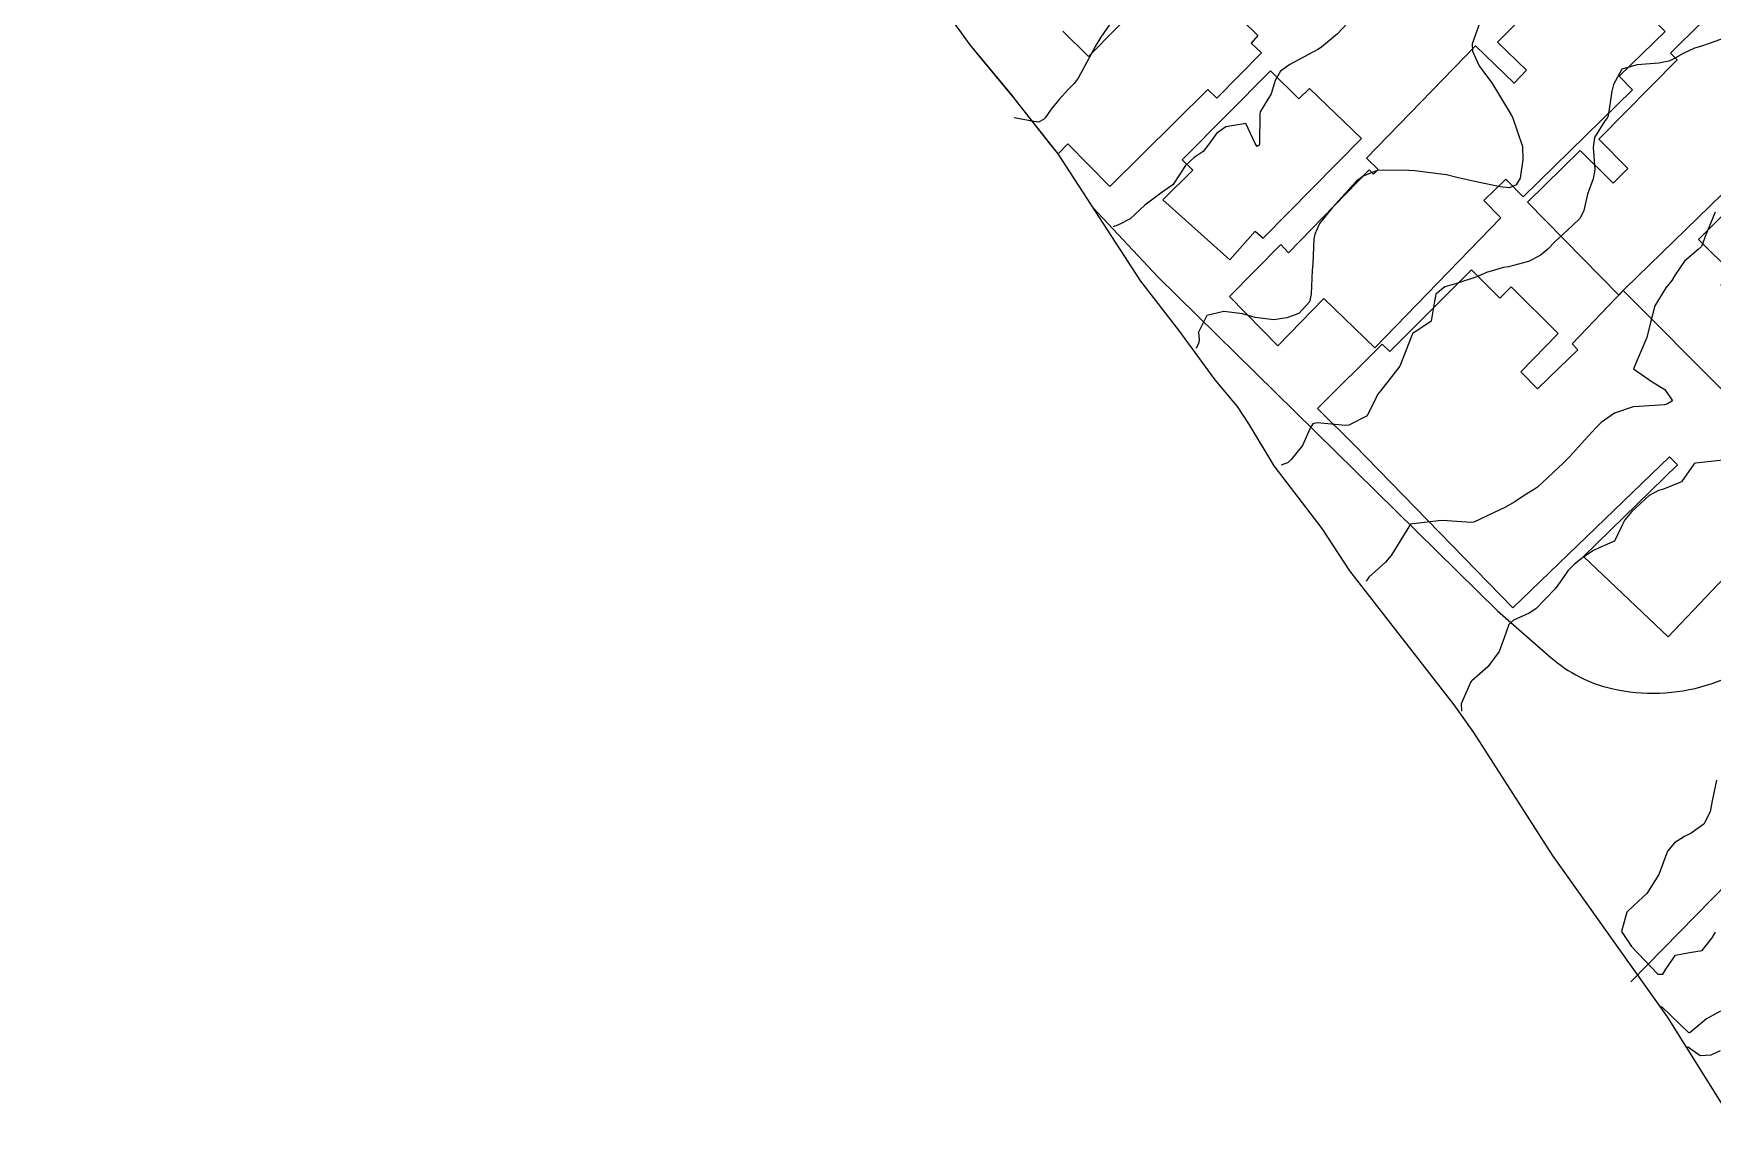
# Model space of a CAD drawing. Header units: metres. Extents: x 298520 to 308411, y 7433745 to 7450750.
# Drawn here: x 303164.2 to 303270.6, y 7440425.3 to 7440495.1 of the extents above; entities that cross this region are included whole.
import ezdxf

# ---------------------------------------------------------------- set-up
doc = ezdxf.new("R2010")
doc.units = ezdxf.units.M
doc.header["$LTSCALE"] = 10
for name, color, linetype in [('Area', 45, 'Continuous'), ('Curvas de Nivel 1m', 11, 'Continuous'), ('Curvas de Nivel 5m', 15, 'Continuous'), ('Edificações', 30, 'Continuous'), ('Vias Primárias', 230, 'Continuous')]:
    doc.layers.add(name, color=color, linetype=linetype)

msp = doc.modelspace()

# ---------------------------------------------------------------- linework, layer by layer
at = {"layer": 'Area'}
msp.add_polyline3d([(303272.47, 7440425.34, 747.93), (303267.75, 7440432.85, 750.01), (303260.47, 7440443.1, 749.23), (303255.49, 7440450.86, 749.77), (303254.24, 7440452.63, 750.01), (303247.64, 7440461.12, 751.08), (303245.88, 7440463.79, 751.37), (303242.83, 7440467.76, 751.95), (303241.27, 7440470.37, 752.44), (303240.51, 7440471.53, 752.6), (303239.1, 7440473.21, 752.73), (303236.79, 7440476.35, 755.35), (303234.38, 7440479.46, 753.75), (303229.14, 7440487.54, 757.55), (303228.6, 7440488.21, 757.55), (303226.53, 7440490.85, 758.56), (303226.21, 7440491.26, 758.64), (303223.57, 7440494.44, 758.76), (303220.54, 7440498.66, 760.36), (303181.85, 7440529.24, 766.97), (303175.18, 7440532.74, 761.41), (303170.64, 7440535.16, 761.8), (303154.48, 7440543.16, 762.45)], dxfattribs=at)
at = {"layer": 'Curvas de Nivel 1m', "flags": 128}
for points, elevation in [([(303247.77, 7440496.12), (303246.84, 7440495.14), (303245.84, 7440494.29), (303245.6, 7440494.14), (303243.83, 7440493.2), (303243.24, 7440492.77), (303242.9, 7440492.18), (303242.65, 7440491.34), (303241.96, 7440490.19), (303241.92, 7440490.06), (303241.91, 7440488.19), (303241.88, 7440488.08), (303241.77, 7440488), (303241.63, 7440488.19), (303241.05, 7440489.46), (303239.78, 7440489.25), (303239.19, 7440488.81), (303238.75, 7440488.23), (303238.33, 7440487.67), (303237.76, 7440487.29), (303237.21, 7440486.79), (303236.85, 7440486.25), (303236.42, 7440485.57), (303235.73, 7440485.11), (303234.64, 7440484.28), (303233.71, 7440483.41), (303232.97, 7440483.04), (303232.64, 7440482.9)], 754), ([(303255.86, 7440495.84), (303255.38, 7440494.5), (303255.41, 7440494.03), (303255.83, 7440493.11), (303256.29, 7440492.48), (303256.62, 7440492.02), (303257.79, 7440490.11), (303257.86, 7440490), (303257.94, 7440489.85), (303258.58, 7440487.99), (303258.6, 7440487.15), (303258.42, 7440485.99), (303258.18, 7440485.56), (303257.74, 7440485.38), (303257.16, 7440485.43), (303255.74, 7440485.73), (303254.41, 7440486.04), (303253.75, 7440486.2), (303253.57, 7440486.23), (303251.75, 7440486.46), (303251.36, 7440486.47), (303249.75, 7440486.5), (303249.37, 7440486.48), (303248.48, 7440486.11), (303248.06, 7440485.79), (303247.74, 7440485.46), (303246.53, 7440484.14), (303245.71, 7440483.12), (303245.41, 7440482.45), (303245.36, 7440482.15), (303245.29, 7440480.55), (303245.25, 7440480.15), (303245.19, 7440478.63), (303245.07, 7440478.16), (303244.4, 7440477.41), (303243.64, 7440477.13), (303242.81, 7440477.01), (303241.64, 7440477.15), (303240.84, 7440477.4), (303239.65, 7440477.55), (303238.58, 7440477.29), (303238.05, 7440476.24), (303238.09, 7440475.77), (303238.06, 7440475.58), (303237.89, 7440475.2)], 753), ([(303271.86, 7440495.04), (303270.58, 7440494.58), (303269.85, 7440494.34), (303269.48, 7440494.23), (303268.7, 7440493.87), (303268.17, 7440493.55), (303267.84, 7440493.41), (303267.22, 7440493.27), (303265.84, 7440493.17), (303264.87, 7440492.89), (303264.33, 7440491.92), (303264.24, 7440491.5), (303263.99, 7440489.93), (303263.93, 7440489.79), (303263.79, 7440489.62), (303263.14, 7440488.57), (303263.05, 7440487.94), (303263.15, 7440486.54), (303263.06, 7440485.94), (303262.7, 7440484.97), (303262.45, 7440483.94), (303262.22, 7440483.45), (303261.71, 7440482.96), (303260.64, 7440481.97), (303260.18, 7440481.48), (303259.69, 7440481.09), (303258.96, 7440480.71), (303257.68, 7440480.37), (303257.36, 7440480.32), (303256.3, 7440480.02), (303255.67, 7440479.74), (303254.4, 7440479.31), (303253.66, 7440479.11), (303253.09, 7440478.63), (303252.97, 7440478.06), (303252.78, 7440476.92), (303251.62, 7440476.15), (303251.59, 7440476.1), (303251.58, 7440476.07), (303251.57, 7440476.02), (303250.8, 7440474.08), (303249.59, 7440472.53), (303249.39, 7440472.29), (303249.31, 7440472.1), (303248.73, 7440470.94), (303247.56, 7440470.33), (303247.36, 7440470.32), (303245.56, 7440470.49), (303245.28, 7440470.43), (303245.11, 7440470.15), (303244.64, 7440469.06), (303243.91, 7440468.17), (303243.72, 7440467.98), (303243.68, 7440467.95), (303243.29, 7440467.81)], 752), ([(303270.78, 7440483.84), (303270.14, 7440482.29), (303270, 7440481.86), (303269.91, 7440481.65), (303269.7, 7440481.47), (303268.83, 7440480.72), (303268.24, 7440479.87), (303268.04, 7440479.51), (303267.66, 7440479.03), (303266.96, 7440477.89), (303266.69, 7440476.84), (303266.46, 7440475.9), (303265.6, 7440473.91), (303266.78, 7440473.08), (303267.59, 7440472.59), (303268.08, 7440471.87), (303267.77, 7440471.69), (303267.58, 7440471.63), (303265.96, 7440471.52), (303265.58, 7440471.49), (303264.4, 7440471.09), (303263.56, 7440470.5), (303263.27, 7440470.22), (303263.01, 7440469.94), (303262.31, 7440469.18), (303261.54, 7440468.34), (303261.17, 7440467.96), (303259.52, 7440466.42), (303259.26, 7440466.24), (303258.84, 7440465.99), (303258.04, 7440465.46), (303257.5, 7440465.14), (303256.73, 7440464.78), (303255.49, 7440464.2), (303255.34, 7440464.18), (303253.49, 7440464.29), (303253.26, 7440464.28), (303251.48, 7440464.07), (303250.24, 7440462.09), (303249.9, 7440461.65), (303249.45, 7440461.26), (303248.84, 7440460.71), (303248.67, 7440460.46)], 751), ([(303270.86, 7440447.84), (303270.6, 7440446.53), (303270.47, 7440445.85), (303270.06, 7440445.05), (303269.25, 7440444.49), (303268.83, 7440444.28), (303268.21, 7440443.87), (303267.77, 7440443.34), (303267.22, 7440441.88), (303266.44, 7440440.66), (303265.63, 7440439.9), (303265.19, 7440439.49), (303264.84, 7440438.25), (303265.47, 7440437.3), (303267.15, 7440435.55), (303267.47, 7440435.56), (303267.65, 7440435.88), (303268.27, 7440436.76), (303269.16, 7440436.93), (303269.95, 7440437.06), (303270.6, 7440437.85), (303270.81, 7440438.21)], 749), ([(303271.12, 7440433.22), (303270.24, 7440432.72), (303269.2, 7440431.86), (303269.13, 7440431.83), (303269.11, 7440431.84), (303267.37, 7440433.5)], 749), ([(303271.09, 7440430.7), (303270.51, 7440430.42), (303269.82, 7440430.39), (303269.03, 7440430.95)], 748)]:
    msp.add_lwpolyline(points, dxfattribs=dict(at, elevation=elevation))
at = {"layer": 'Curvas de Nivel 5m', "flags": 128}
for points, elevation in [([(303232.42, 7440495.74), (303231.85, 7440494.92), (303231.49, 7440494.32), (303231.12, 7440493.61), (303230.42, 7440492.33), (303230.17, 7440491.99), (303229.81, 7440491.62), (303229.19, 7440490.96), (303228.7, 7440490.35), (303228.32, 7440489.82), (303228.22, 7440489.7), (303227.9, 7440489.54), (303227.61, 7440489.58), (303226.36, 7440489.8)], 755), ([(303271.26, 7440468.12), (303269.53, 7440467.93), (303269.48, 7440467.91), (303269.43, 7440467.86), (303268.65, 7440466.74), (303267.51, 7440466.29), (303267.18, 7440466.21), (303266.6, 7440465.89), (303265.49, 7440464.87), (303265.06, 7440464.34), (303264.84, 7440463.92), (303264.4, 7440463), (303263.47, 7440462.58), (303263.03, 7440462.37), (303262.38, 7440461.94), (303261.86, 7440461.54), (303261.45, 7440461.11), (303260.98, 7440460.43), (303260.65, 7440459.97), (303259.42, 7440458.71), (303258.99, 7440458.42), (303258.01, 7440457.99), (303257.7, 7440457.7), (303257.4, 7440456.86), (303257.09, 7440456), (303256.37, 7440455.02), (303255.36, 7440454.14), (303255.31, 7440454.09), (303255.27, 7440454.03), (303254.69, 7440452.69), (303254.7, 7440452.22)], 750)]:
    msp.add_lwpolyline(points, dxfattribs=dict(at, elevation=elevation))
at = {"layer": 'Edificações'}
for points in [[(303240, 7440478.49), (303243.26, 7440481.79), (303243.75, 7440481.26), (303248.85, 7440486.52), (303249.14, 7440486.24), (303249.42, 7440486.54), (303248.68, 7440487.26), (303255.6, 7440494.38), (303258.04, 7440492.01), (303258.83, 7440492.82), (303256.99, 7440494.61), (303262.59, 7440500.27), (303267.62, 7440495.29), (303264.7, 7440492.45), (303265.55, 7440491.58), (303258.61, 7440484.8), (303257.51, 7440485.93), (303256.12, 7440484.57), (303257.19, 7440483.48), (303249.22, 7440475.24), (303245.98, 7440478.37), (303243.07, 7440475.36)], [(303258.88, 7440484.47), (303264.67, 7440478.58), (303265.07, 7440479), (303274.29, 7440487.95), (303274.91, 7440487.31), (303269.72, 7440482.1), (303271.92, 7440479.92), (303271.13, 7440479.2), (303273.83, 7440476.53), (303278.61, 7440480.88), (303277.56, 7440482.03), (303279.28, 7440483.59), (303277.96, 7440484.88), (303281.33, 7440488.33), (303271.87, 7440497.81), (303267.96, 7440493.91), (303268.38, 7440493.48), (303263.4, 7440488.46), (303265.25, 7440486.61), (303264.32, 7440485.67), (303262.23, 7440487.74)], [(303235.78, 7440484.61), (303240.03, 7440480.82), (303241.64, 7440482.63), (303242.14, 7440482.19), (303248.37, 7440488.5), (303245.07, 7440491.66), (303244.41, 7440491.01), (303242.6, 7440492.78), (303237.01, 7440487.16), (303237.68, 7440486.5)]]:
    msp.add_lwpolyline(points, close=True, dxfattribs=at)
at = {"layer": 'Edificações', "elevation": 759.91}
for points in [[(303229.45, 7440495.3), (303231.08, 7440493.69), (303236.31, 7440499.01)], [(303238.84, 7440497.94), (303241.8, 7440495.02), (303241.38, 7440494.55), (303242.03, 7440493.92), (303239.2, 7440491.06), (303238.64, 7440491.61), (303232.43, 7440485.47), (303229.77, 7440488.16), (303229.14, 7440487.54), (303226.37, 7440491.05), (303224.13, 7440493.76), (303223.57, 7440494.44), (303223.18, 7440494.99), (303222.81, 7440495.5)]]:
    msp.add_lwpolyline(points, dxfattribs=at)
at = {"layer": 'Edificações'}
msp.add_lwpolyline([(303273.36, 7440462.78), (303267.81, 7440456.92), (303262.44, 7440462.01), (303268.39, 7440467.82), (303267.89, 7440468.33), (303257.96, 7440458.76), (303247.9, 7440469.1), (303245.58, 7440471.39), (303249.69, 7440475.48), (303250.17, 7440475), (303255.35, 7440480.18), (303257.13, 7440478.39), (303257.85, 7440479.11), (303260.83, 7440476.14), (303258.47, 7440473.72), (303259.53, 7440472.64), (303260.9, 7440473.98), (303262.08, 7440475.11), (303261.72, 7440475.5), (303264.95, 7440478.87), (303271.49, 7440472.3)], dxfattribs=at)
at = {"layer": 'Vias Primárias'}
for points, elevation in [([(303324.29, 7440636.93), (303342.37, 7440625.36), (303352.14, 7440619.12), (303367.53, 7440609.34), (303370.89, 7440607.23, -0.03759), (303375.17, 7440604.08, -0.005453), (303379.51, 7440600.26, -0.039395), (303386.79, 7440592.6, -0.029342), (303394.59, 7440581.74), (303404.71, 7440566.33), (303411.6, 7440555.95, -0.057091), (303413.58, 7440552.07, 0.000239), (303414.63, 7440549.25, -0.165417), (303414.93, 7440539.65, -0.137953), (303408.71, 7440529.97, -0.079996), (303399.07, 7440523.85, 0.016643), (303389.78, 7440519.48), (303345.46, 7440498.28), (303312.68, 7440482.17, 0.111037), (303307.97, 7440478.38), (303281.89, 7440451.86), (303265.44, 7440435.06)], 722.31), ([(303231.37, 7440484.1), (303235.46, 7440479.73), (303244.14, 7440471.2), (303256.99, 7440458.57), (303260.37, 7440455.62, 0.123656), (303264.24, 7440453.65, 0.130584), (303270.24, 7440453.86, 0.147872), (303275.01, 7440457.04), (303281.09, 7440463.11), (303288.39, 7440471.18, 0.351424), (303289.1, 7440482.92, 0.057434), (303284.58, 7440487.96), (303272.42, 7440500.11), (303246.39, 7440525.89), (303208.89, 7440562.75), (303191.51, 7440580.34), (303169.33, 7440601.67, 0.166772), (303164.67, 7440603.84, 0.155728), (303157.3, 7440602.31, 0.071194)], 755.93)]:
    msp.add_lwpolyline(points, format="xyb", dxfattribs=dict(at, elevation=elevation))

doc.saveas('drawing.dxf')
